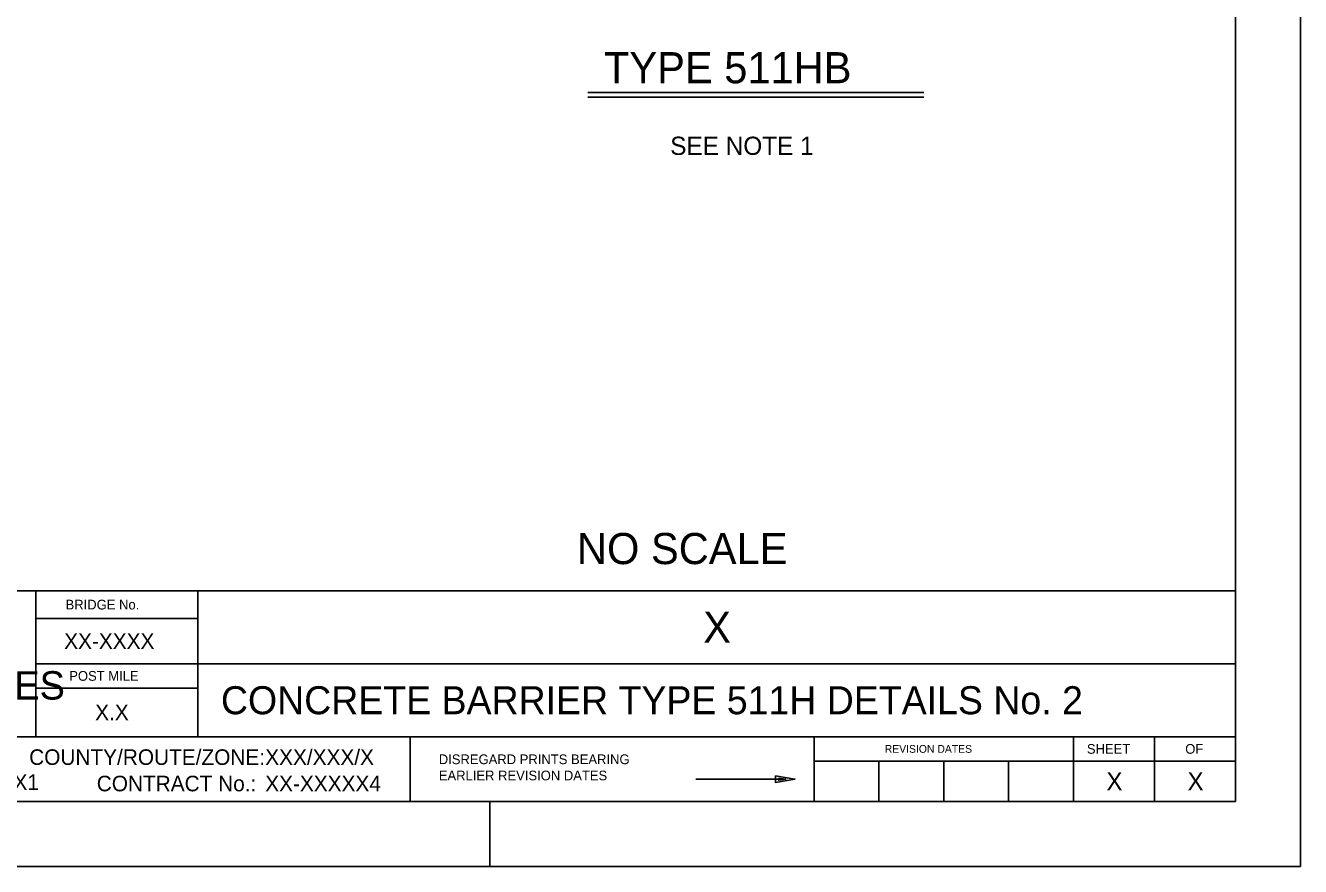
# Model space of a CAD drawing. Extents: x 0 to 2.83, y 0 to 1.83.
# Drawn here: x 2.014 to 2.833, y 0 to 0.54 of the extents above; entities that cross this region are included whole.
import ezdxf

# ---------------------------------------------------------------- set-up
doc = ezdxf.new("R2010")
doc.units = 0
for name, color, linetype in [('str_Border-Plot-Shape-A', 7, 'Continuous'), ('str_Border-Text-A', 7, 'Continuous'), ('str_Border-Title-Block-A', 7, 'Continuous'), ('str_Text-A', 7, 'Continuous')]:
    doc.layers.add(name, color=color, linetype=linetype)

msp = doc.modelspace()

# ---------------------------------------------------------------- linework, layer by layer
at = {"layer": 'str_Border-Plot-Shape-A'}
msp.add_lwpolyline([(0, 0), (2.83333, 0), (2.83333, 1.83333), (0, 1.83333)], close=True, dxfattribs=at)
at = {"layer": 'str_Border-Title-Block-A'}
for p, q in [((2.83333, 1.83333), (2.83333, 0)), ((2.79167, 1.79167), (2.79167, 0.04167)), ((2.79167, 0.17708), (0.08333, 0.17708)), ((2.02083, 0.17708), (2.02083, 0.08333)), ((2.125, 0.17708), (2.125, 0.08333)), ((2.02083, 0.15929), (2.125, 0.15929)), ((2.79167, 0.13021), (2.02083, 0.13021)), ((2.02083, 0.11458), (2.125, 0.11458)), ((2.79167, 0.08333), (0.08333, 0.08333)), ((2.2614, 0.04167), (2.2614, 0.08333)), ((2.52083, 0.08333), (2.52083, 0.04167)), ((2.6875, 0.08306), (2.6875, 0.04167)), ((2.73958, 0.08333), (2.73958, 0.04167)), ((2.79167, 0.06771), (2.52083, 0.06771)), ((2.5625, 0.06771), (2.5625, 0.04167)), ((2.60417, 0.06771), (2.60417, 0.04167)), ((2.64583, 0.06771), (2.64583, 0.04167)), ((2.50281, 0.05608), (2.44482, 0.05608)), ((2.79167, 0.04167), (0.08333, 0.04167)), ((2.31256, 0.04167), (2.31256, 0)), ((2.83333, 0), (0, 0))]:
    msp.add_line(p, q, dxfattribs=at)
for points in [[(2.49602, 0.05817), (2.50852, 0.05608), (2.49602, 0.05399)], [(2.4981, 0.05677), (2.50227, 0.05608), (2.4981, 0.05538)]]:
    msp.add_lwpolyline(points, close=True, dxfattribs=at)
at = {"layer": 'str_Text-A'}
for p, q in [((2.37538, 0.49702), (2.5913, 0.49702)), ((2.37538, 0.49402), (2.5913, 0.49402))]:
    msp.add_line(p, q, dxfattribs=at)

# ---------------------------------------------------------------- texts
at = {"layer": 'str_Border-Text-A'}
for s, height, p in [('NO SCALE', 0.02, (2.36847, 0.1942)), ('X', 0.02, (2.44959, 0.14365)), ('XX-XXXX', 0.01, (2.03905, 0.13975)), ('CONCRETE BARRIER TYPE 511H DETAILS No. 2', 0.018, (2.13975, 0.09777)), ('X.X', 0.01, (2.05895, 0.09396)), ('XXX/XXX/X', 0.01, (2.16821, 0.06524)), ('XXXXXXXXXX1', 0.01, (1.92622, 0.04917)), ('XX-XXXXX4', 0.01, (2.16821, 0.04828)), ('X', 0.01167, (2.70861, 0.04885)), ('X', 0.01167, (2.7607, 0.04885))]:
    msp.add_text(s, height=height, dxfattribs=at).set_placement(p)
at = {"layer": 'str_Border-Title-Block-A'}
for s, height, p in [('BRIDGE No.', 0.006249, (2.03993, 0.16506)), ('ENGINEERING SERVICES', 0.0182285, (1.73883, 0.1072)), ('ENGINEERING SERVICES', 0.0182285, (1.73883, 0.1072)), ('POST MILE', 0.006249, (2.04231, 0.11927)), ('COUNTY/ROUTE/ZONE:', 0.01, (2.01655, 0.06524)), ('REVISION DATES', 0.004999, (2.56623, 0.07302)), ('SHEET', 0.006249, (2.6961, 0.0724)), ('OF', 0.006249, (2.7593, 0.0724)), ('DISREGARD PRINTS BEARING', 0.0062491, (2.27972, 0.06572)), ('DISREGARD PRINTS BEARING', 0.0062491, (2.27972, 0.06572)), ('CONTRACT No.:', 0.01, (2.05997, 0.04828)), ('EARLIER REVISION DATES', 0.0062491, (2.27972, 0.05531)), ('EARLIER REVISION DATES', 0.0062491, (2.27972, 0.05531))]:
    msp.add_text(s, height=height, dxfattribs=at).set_placement(p)
at = {"layer": 'str_Text-A'}
for s, height, p in [('TYPE 511HB', 0.02, (2.38582, 0.50302)), ('SEE NOTE 1', 0.0117, (2.4284, 0.45701))]:
    msp.add_text(s, height=height, dxfattribs=at).set_placement(p)

doc.saveas('drawing.dxf')
